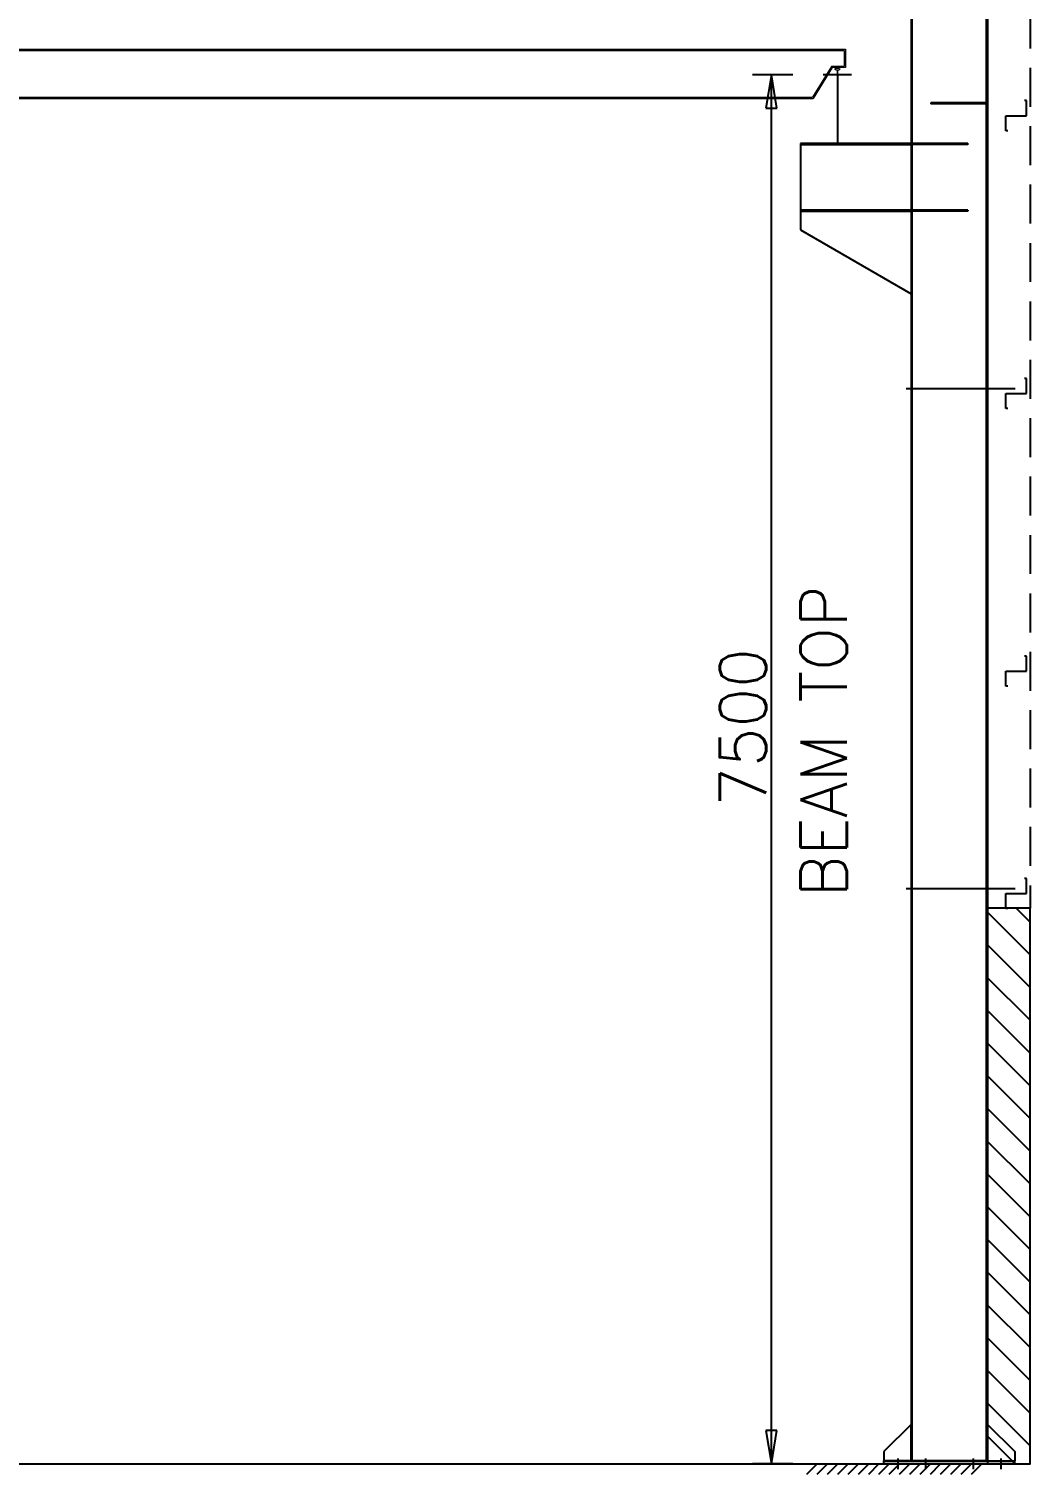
# Model space of a CAD drawing. Header units: millimetres. Extents: x -5562 to 63704, y 1151 to 23598.
# Drawn here: x 9996 to 15400, y 9086 to 16890 of the extents above; entities that cross this region are included whole.
import ezdxf

# ---------------------------------------------------------------- set-up
doc = ezdxf.new("R2010")
doc.units = ezdxf.units.MM
doc.header["$MEASUREMENT"] = 0
doc.linetypes.add('CONTIN', pattern=[0])
doc.linetypes.add('DASHED', pattern=[315.32, 210.22, -105.1])
doc.layers.get('0').update_dxf_attribs({"linetype": 'CONTIN'})
for name, color, linetype in [('1', 7, 'CONTIN'), ('10', 7, 'CONTIN'), ('11', 6, 'CONTIN'), ('12', 7, 'CONTIN'), ('2', 6, 'CONTIN'), ('5', 5, 'DASHED')]:
    doc.layers.add(name, color=color, linetype=linetype)
doc.layers.add('COLUMN', color=5, linetype='CONTINUOUS', lineweight=70)
doc.styles.add('SIMPLEX', font='SIMPLEX')

# ---------------------------------------------------------------- blocks, each defined once
blk = doc.blocks.new('WSECTN')
for p, q in [((-76.2, 25.4), (76.2, 25.4)), ((0, 0), (0, 25.4)), ((-76.2, 0), (76.2, 0))]:
    blk.add_line(p, q)
blk = doc.blocks.new('ARROWF')
for p, q in [((0, 0), (-180.37067, 30.061779)), ((-180.37067, 30.061779), (-180.37067, -30.061781)), ((-180.37067, -30.061781), (0, 0))]:
    blk.add_line(p, q)
blk = doc.blocks.new('ZCOL')
for p, q in [((10.16, 0), (0, 0)), ((0, 0), (0, -25.4)), ((10.16, -2.54), (10.16, 0)), ((-10.16, -25.4), (-10.16, -22.86)), ((0, -25.4), (-10.16, -25.4))]:
    blk.add_line(p, q)
blk = doc.blocks.new('RAIL')
at = {"layer": 'COLUMN', "lineweight": 0}
for p, q in [((37, 0), (-37, 0)), ((-27, 103), (27, 103)), ((-15, 83), (-27, 83)), ((-27, 8), (-15, 8)), ((-5, 18), (-5, 73)), ((5, 73), (5, 18)), ((27, 83), (15, 83)), ((15, 8), (27, 8))]:
    blk.add_line(p, q, dxfattribs=at)
for centre, start, end in [((-27, 93), 90, 180), ((-27, 93), 180, 270), ((-27, -2), 90, 169.2104), ((-15, 73), 0, 90), ((-15, 18), 270, 0), ((15, 73), 90, 180), ((15, 18), 180, 270), ((27, 93), 0, 90), ((27, 93), 270, 0), ((27, -2), 10.7896, 90)]:
    blk.add_arc(centre, 10, start, end, dxfattribs=at)

msp = doc.modelspace()

# ---------------------------------------------------------------- hatches: boundary and pattern name
at = {"linetype": 'Continuous'}
h = msp.add_hatch(dxfattribs=at)
h.set_pattern_fill('ANSI31', color=1, scale=1000, angle=180, style=0)
h.set_pattern_definition([(135, (23681.26, 3609.22), (88.3883, 88.3883), [])])
h.paths.add_polyline_path([(15170.1, 12141.9), (15170.1, 9141.9), (15400.1, 9141.9), (15400.1, 12141.9)])

# ---------------------------------------------------------------- linework, layer by layer
at = {"lineweight": 0}
for p, q in [((4931.6, 16780.5), (14404, 16780.5)), ((14404, 16780.5), (14404, 16681.5)), ((4940.6, 16773.7), (14395, 16773.7)), ((14397.2, 16771.5), (14397.2, 16690.5)), ((14328.4, 16687.3), (14225.6, 16522.5)), ((14332.6, 16681.5), (14228.4, 16514.8)), ((14395, 16688.2), (14330.3, 16688.2)), ((14404, 16681.5), (14332.6, 16681.5)), ((5107.2, 16514.8), (14228.4, 16514.8)), ((5111.8, 16521.6), (14223.8, 16521.6))]:
    msp.add_line(p, q, dxfattribs=at)
at = {"linetype": 'Continuous'}
msp.add_lwpolyline([(15400.1, 12141.9), (15170.1, 12141.9), (15170.1, 9141.9), (15400.1, 9141.9)], close=True, dxfattribs=at)
at = {"lineweight": 0}
for centre, start, end in [((14395, 16771.5), 0, 90), ((14330.3, 16686), 90, 144.3278), ((14395, 16690.5), 270, 0), ((14223.8, 16523.8), 270, 324.3278)]:
    msp.add_arc(centre, 2.26, start, end, dxfattribs=at)
at = {"layer": '1'}
for p, q in [((14758.1, 18156.1), (14758.1, 9157.9)), ((14764.1, 9157.9), (14764.1, 18156.1)), ((14764.1, 9157.9), (14764.1, 18156.1)), ((15164.1, 9157.9), (15164.1, 18156.1)), ((15164.1, 9157.9), (15164.1, 18156.1)), ((15170.1, 18156.1), (15170.1, 9157.9)), ((15164.1, 16491.9), (14864.1, 16491.9)), ((14864.1, 16491.9), (14864.1, 16485.9)), ((15164.1, 16485.9), (14864.1, 16485.9)), ((15164.1, 16491.9), (15164.1, 16485.9)), ((14758.1, 16271.9), (14160.1, 16271.9)), ((14160.1, 16271.9), (14160.1, 15905.9)), ((14758.1, 16263.9), (14160.1, 16263.9)), ((15064.1, 16271.9), (14764.1, 16271.9)), ((14764.1, 16271.9), (14764.1, 16265.9)), ((15064.1, 16265.9), (14764.1, 16265.9)), ((15064.1, 16271.9), (15064.1, 16265.9)), ((14160.1, 15913.9), (14758.1, 15913.9)), ((14160.1, 15905.9), (14758.1, 15905.9)), ((14160.1, 15905.9), (14160.1, 15805.9)), ((15064.1, 15911.9), (14764.1, 15911.9)), ((14764.1, 15911.9), (14764.1, 15905.9)), ((15064.1, 15905.9), (14764.1, 15905.9)), ((15064.1, 15911.9), (15064.1, 15905.9)), ((14160.1, 15805.9), (14758.1, 15460.7)), ((15319.7, 14947.2), (14732, 14947.2)), ((15319.7, 12247.2), (14732, 12247.2)), ((14758.1, 9354.9), (14611.1, 9207.9)), ((14758.1, 9157.9), (14758.1, 9354.9)), ((15170.1, 9157.9), (15170.1, 9354.9)), ((15170.1, 9354.9), (15317.1, 9207.9)), ((14611.1, 9207.9), (14611.1, 9157.9)), ((14611.1, 9141.9), (14611.1, 9157.9)), ((14611.1, 9157.9), (15317.1, 9157.9)), ((14758.1, 9157.9), (14611.1, 9157.9)), ((15317.1, 9141.9), (14611.1, 9141.9)), ((14686.1, 9170.6), (14686.1, 9113.2)), ((14764.1, 9157.9), (14758.1, 9157.9)), ((15164.1, 9157.9), (14764.1, 9157.9)), ((14836.1, 9170.6), (14836.1, 9113.2)), ((15092.1, 9170.6), (15092.1, 9113.2)), ((15164.1, 9157.9), (15170.1, 9157.9)), ((15170.1, 9157.9), (15317.1, 9157.9)), ((15242.1, 9170.6), (15242.1, 9113.2)), ((15317.1, 9207.9), (15317.1, 9157.9)), ((15317.1, 9141.9), (15317.1, 9157.9))]:
    msp.add_line(p, q, dxfattribs=at)
at = {"layer": '12'}
msp.add_line((14119.1, 9141.9), (13902.6, 9141.9), dxfattribs=at)
at = {"layer": '2'}
for p, q in [((14119.1, 16641.9), (13902.6, 16641.9)), ((14003.5, 9141.9), (14003.5, 16641.9)), ((3980.1, 9141.9), (15400.1, 9141.9)), ((14195.9, 9086.4), (14251.4, 9141.9)), ((14251.4, 9086.4), (14306.9, 9141.9)), ((14306.9, 9086.4), (14362.4, 9141.9)), ((14362.4, 9086.4), (14417.9, 9141.9)), ((14417.9, 9086.4), (14473.4, 9141.9)), ((14473.4, 9086.4), (14528.9, 9141.9)), ((14528.9, 9086.4), (14584.4, 9141.9)), ((14584.4, 9086.4), (14639.9, 9141.9)), ((14639.9, 9086.4), (14695.4, 9141.9)), ((14695.4, 9086.4), (14750.9, 9141.9)), ((14750.9, 9086.4), (14806.4, 9141.9)), ((14806.4, 9086.4), (14861.9, 9141.9)), ((14861.9, 9086.4), (14917.4, 9141.9)), ((14917.4, 9086.4), (14972.9, 9141.9)), ((14972.9, 9086.4), (15028.4, 9141.9)), ((15028.4, 9086.4), (15083.9, 9141.9)), ((15083.9, 9086.4), (15139.4, 9141.9))]:
    msp.add_line(p, q, dxfattribs=at)
at = {"layer": '5'}
msp.add_line((15400.1, 18571.9), (15400.1, 12141.9), dxfattribs=at)

# ---------------------------------------------------------------- block references
at = {"color": 3, "linetype": 'ByBlock', "lineweight": 0, "ltscale": 5, "extrusion": (0, 0, -1), "xscale": 0.3400596430405742, "yscale": 0.3400596430405742, "zscale": -0.3400596430405742}
msp.add_blockref('RAIL', (-14360.1, 16641.9), dxfattribs=at)
at = {"layer": '1', "yscale": 14.5669298, "zscale": 14.5669298, "rotation": 180}
msp.add_blockref('WSECTN', (14360.1, 16641.9), dxfattribs=at)
at = {"layer": '10', "xscale": 7.99999999999999, "yscale": -4.4055119, "zscale": -4.4055119, "rotation": 270.000015}
for p in [(15269.1, 16421.9), (15269.1, 14921.9), (15269.1, 13421.9), (15269.1, 12221.9)]:
    msp.add_blockref('ZCOL', p, dxfattribs=at)
at = {"layer": '2'}
for p, rotation in [((14003.5, 16641.9), 89.99998470000001), ((14003.5, 9141.9), 270)]:
    msp.add_blockref('ARROWF', p, dxfattribs=dict(at, rotation=rotation))

# ---------------------------------------------------------------- texts
at = {"layer": '11', "color": 0, "style": 'SIMPLEX'}
for s, p in [('BEAM TOP', (14411.1, 12202.4)), ('7500', (13974.6, 12689.6))]:
    msp.add_text(s, height=250, rotation=89.99998, dxfattribs=at).set_placement(p)

doc.saveas('drawing.dxf')
